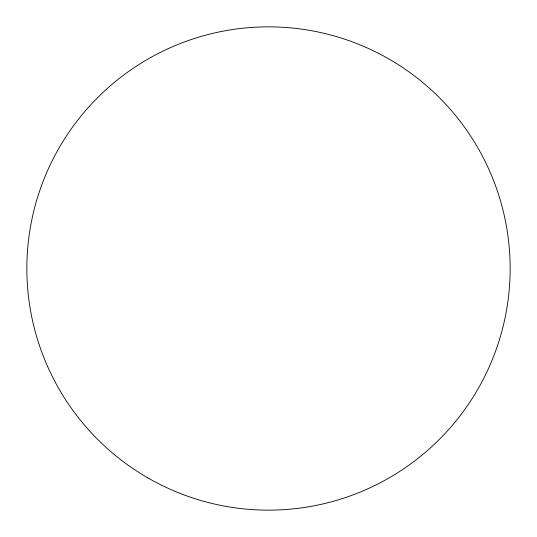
<?xml version="1.0" encoding="UTF-8"?>
<svg xmlns="http://www.w3.org/2000/svg" width="537" height="537" viewBox="0 0 537 537"><rect width="100%" height="100%" fill="white"/><g stroke="black" fill="none" stroke-linecap="round" stroke-linejoin="round"><path stroke-width="0.81" d="M147.675 477.776A241.65 241.65 0 0 0 510.15 268.5A241.65 241.65 0 0 0 147.675 59.224A241.65 241.65 0 0 0 147.675 477.776"/></g></svg>
